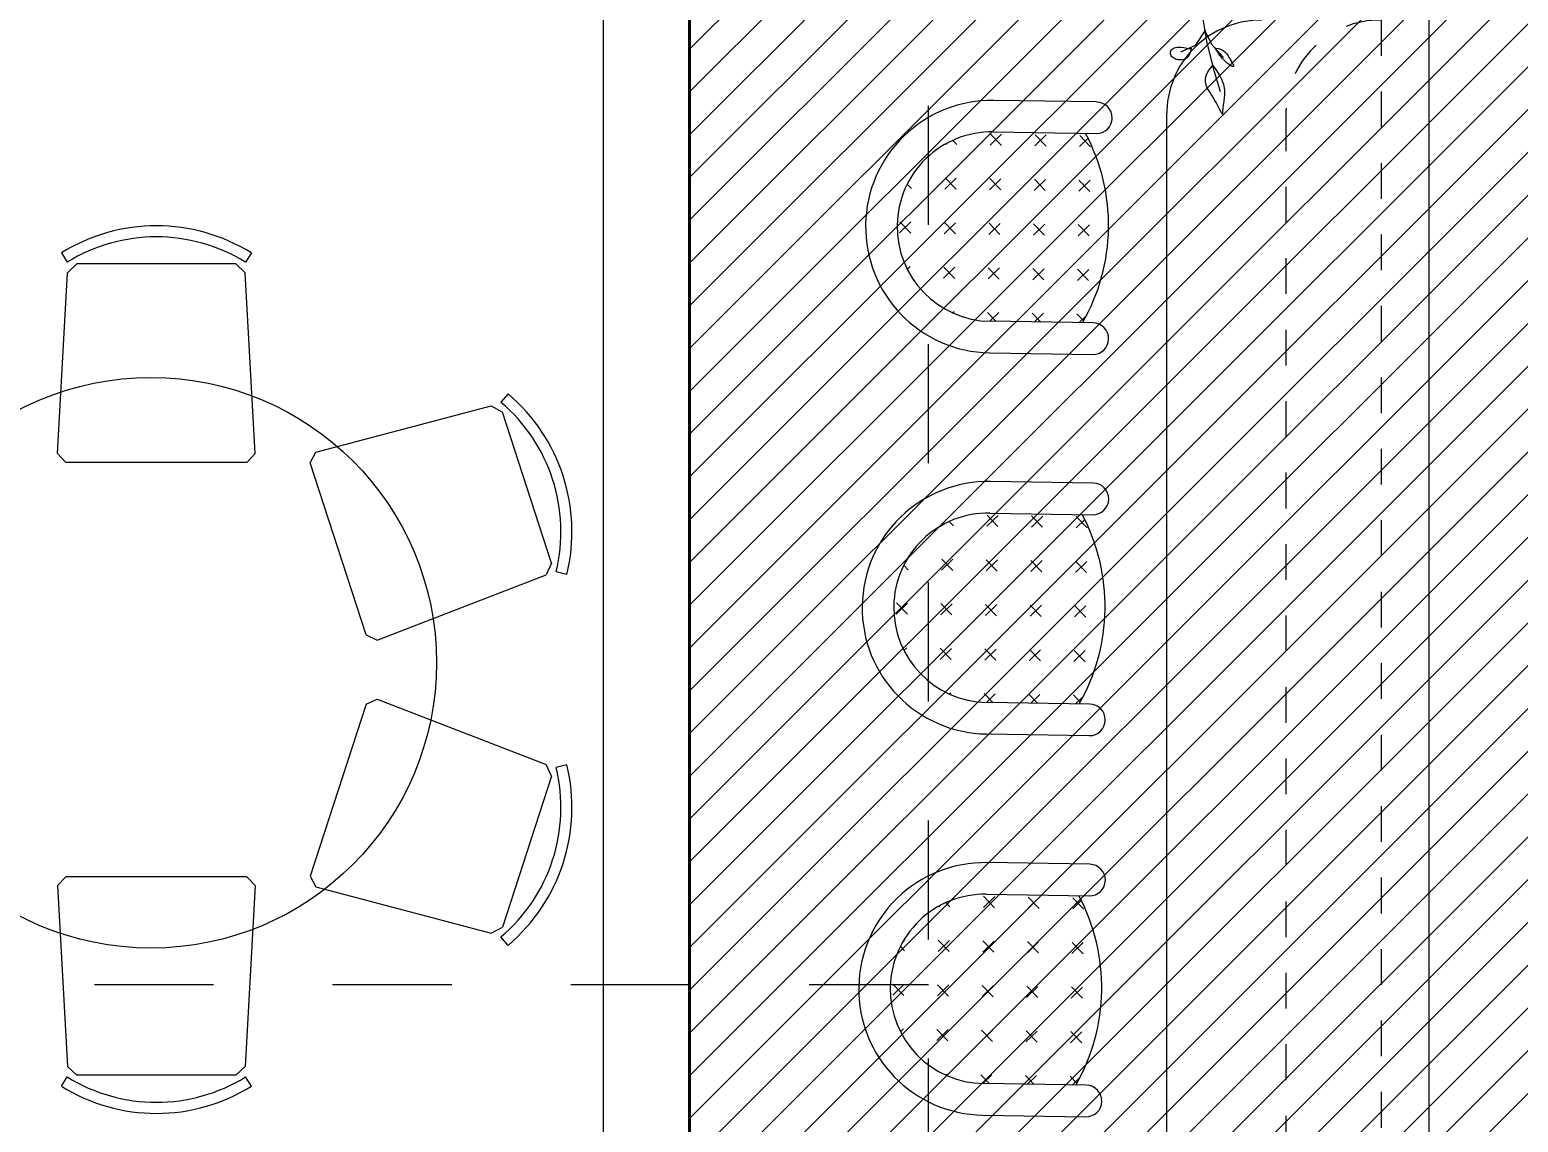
# Model space of a CAD drawing. Header units: centimetres. Extents: x -26724 to 60145, y -23645 to 6771.
# Drawn here: x -15157.2 to -14844.8, y 1412.5 to 1641.9 of the extents above; entities that cross this region are included whole.
import ezdxf

# ---------------------------------------------------------------- set-up
doc = ezdxf.new("R2010")
doc.units = ezdxf.units.CM
for name, pattern in [('AUSGEZOGEN', [0]), ('DALEKOVOD_VN', [5, 2.5, -2.5]), ('PUNKT2_S9', [0.35, 0.15, -0.1, 0, -0.1])]:
    doc.linetypes.add(name, pattern=pattern)
doc.layers.add('3.IZGLED 2', color=7, linetype='Continuous', lineweight=9, true_color=0x4a4a4a)
for name, color, linetype, lineweight in [('4.KOTE', 88, 'Continuous', 15), ('Moebel', 252, 'PUNKT2_S9', 13), ('zid', 7, 'Continuous', 40)]:
    doc.layers.add(name, color=color, linetype=linetype, lineweight=lineweight)
doc.styles.get("Standard").update_dxf_attribs({"font": 'calibri.ttf'})
doc.dimstyles.new('ja 1 50', dxfattribs={"dimtxt": 10, "dimasz": 5, "dimexe": 5, "dimexo": 5, "dimgap": 1, "dimtad": 1, "dimdec": 0, "dimtxsty": 'Standard', "dimblk": 'ARCHTICK', "dimcen": 2.5, "dimclrd": 256, "dimclrt": 7, "dimadec": 0, "dimazin": 0, "dimtfac": 1, "dimtdec": 0, "dimtix": 1, "dimtmove": 1, "dimatfit": 3, "dimldrblk": 'ARCHTICK', "dimfxl": 10, "dimfxlon": 1, "dimlwd": 0, "dimlwe": 9, "dimarcsym": 0})

# ---------------------------------------------------------------- blocks, each defined once
blk = doc.blocks.new('ggggt')
at = {"layer": 'Moebel', "color": 91, "linetype": 'AUSGEZOGEN', "lineweight": 18, "transparency": 33554687}
for p, q in [((1563.06, 1952.83, 13.5), (1564.12, 1946.54, 13.5)), ((1563.87, 1948.92, 13.5), (1561.74, 1945.67, 13.5)), ((1563.72, 1948.78, 13.5), (1565.14, 1945.95, 13.5)), ((1564.12, 1946.54, 13.5), (1565.46, 1940.91, 13.5)), ((1565.14, 1945.95, 13.5), (1567.68, 1943.13, 13.5)), ((1556.52, 1944.08, 13.5), (1556.55, 1944.3, 13.5)), ((1556.53, 1943.86, 13.5), (1556.52, 1944.08, 13.5)), ((1556.59, 1943.65, 13.5), (1556.53, 1943.86, 13.5)), ((1556.55, 1944.3, 13.5), (1556.62, 1944.51, 13.5)), ((1556.69, 1943.45, 13.5), (1556.59, 1943.65, 13.5)), ((1556.62, 1944.51, 13.5), (1556.73, 1944.7, 13.5)), ((1556.84, 1943.26, 13.5), (1556.69, 1943.45, 13.5)), ((1556.73, 1944.7, 13.5), (1556.88, 1944.88, 13.5)), ((1557.02, 1943.1, 13.5), (1556.84, 1943.26, 13.5)), ((1556.88, 1944.88, 13.5), (1557.07, 1945.03, 13.5)), ((1557.24, 1942.95, 13.5), (1557.02, 1943.1, 13.5)), ((1557.07, 1945.03, 13.5), (1557.31, 1945.14, 13.5)), ((1557.49, 1942.83, 13.5), (1557.24, 1942.95, 13.5)), ((1557.31, 1945.14, 13.5), (1557.59, 1945.23, 13.5)), ((1557.76, 1942.73, 13.5), (1557.49, 1942.83, 13.5)), ((1557.59, 1945.23, 13.5), (1557.92, 1945.27, 13.5)), ((1558.06, 1942.66, 13.5), (1557.76, 1942.73, 13.5)), ((1557.92, 1945.27, 13.5), (1558.33, 1945.28, 13.5)), ((1558.37, 1942.62, 13.5), (1558.06, 1942.66, 13.5)), ((1558.33, 1945.28, 13.5), (1558.8, 1945.26, 13.5)), ((1561.74, 1945.67, 13.5), (1558.63, 1944.25, 13.5)), ((1558.8, 1945.26, 13.5), (1559.36, 1945.2, 13.5)), ((1559.33, 1942.71, 13.5), (1559.01, 1942.64, 13.5)), ((1559.65, 1942.85, 13.5), (1559.33, 1942.71, 13.5)), ((1559.36, 1945.2, 13.5), (1560.01, 1945.1, 13.5)), ((1559.95, 1943.07, 13.5), (1559.65, 1942.85, 13.5)), ((1560.23, 1943.38, 13.5), (1559.95, 1943.07, 13.5)), ((1560.01, 1945.1, 13.5), (1560.75, 1944.96, 13.5)), ((1560.49, 1943.82, 13.5), (1560.23, 1943.38, 13.5)), ((1560.71, 1944.39, 13.5), (1560.49, 1943.82, 13.5)), ((1560.89, 1945.1, 13.5), (1560.71, 1944.39, 13.5)), ((1566.38, 1944.35, 13.5), (1565.84, 1945.25, 13.5)), ((1565.98, 1945.11, 13.5), (1566.62, 1945, 13.5)), ((1566.92, 1943.58, 13.5), (1566.38, 1944.35, 13.5)), ((1566.62, 1945, 13.5), (1567.17, 1944.81, 13.5)), ((1567.46, 1942.93, 13.5), (1566.92, 1943.58, 13.5)), ((1567.17, 1944.81, 13.5), (1567.63, 1944.54, 13.5)), ((1567.97, 1942.39, 13.5), (1567.46, 1942.93, 13.5)), ((1567.63, 1944.54, 13.5), (1568.02, 1944.22, 13.5)), ((1568.02, 1944.22, 13.5), (1568.35, 1943.86, 13.5)), ((1568.35, 1943.86, 13.5), (1568.63, 1943.48, 13.5)), ((1568.63, 1943.48, 13.5), (1568.87, 1943.08, 13.5)), ((1568.87, 1943.08, 13.5), (1569.1, 1942.7, 13.5)), ((1569.1, 1942.7, 13.5), (1569.3, 1942.35, 13.5)), ((1558.68, 1942.61, 13.5), (1558.37, 1942.62, 13.5)), ((1559.01, 1942.64, 13.5), (1558.68, 1942.61, 13.5)), ((1563.86, 1938.75, 13.5), (1564.09, 1939.57, 13.5)), ((1564.09, 1939.57, 13.5), (1564.59, 1940.46, 13.5)), ((1564.59, 1940.46, 13.5), (1565.42, 1941.43, 13.5)), ((1565.42, 1941.43, 13.5), (1566.04, 1940.58, 13.5)), ((1565.42, 1941.43, 13.5), (1565.42, 1941.43, 13.5)), ((1565.46, 1940.91, 13.5), (1566.95, 1936, 13.5)), ((1566.04, 1940.58, 13.5), (1566.55, 1939.82, 13.5)), ((1566.55, 1939.82, 13.5), (1566.95, 1939.15, 13.5)), ((1568.44, 1941.95, 13.5), (1567.97, 1942.39, 13.5)), ((1568.86, 1941.62, 13.5), (1568.44, 1941.95, 13.5)), ((1569.21, 1941.39, 13.5), (1568.86, 1941.62, 13.5)), ((1569.48, 1941.25, 13.5), (1569.21, 1941.39, 13.5)), ((1569.3, 1942.35, 13.5), (1569.48, 1942.02, 13.5)), ((1569.48, 1942.02, 13.5), (1569.62, 1941.74, 13.5)), ((1569.66, 1941.2, 13.5), (1569.48, 1941.25, 13.5)), ((1569.62, 1941.74, 13.5), (1569.73, 1941.51, 13.5)), ((1569.76, 1941.24, 13.5), (1569.66, 1941.2, 13.5)), ((1569.73, 1941.51, 13.5), (1569.77, 1941.34, 13.5)), ((1569.77, 1941.34, 13.5), (1569.76, 1941.24, 13.5)), ((1563.86, 1937.99, 13.5), (1563.86, 1938.75, 13.5)), ((1564.04, 1937.28, 13.5), (1563.86, 1937.99, 13.5)), ((1564.33, 1936.61, 13.5), (1564.04, 1937.28, 13.5)), ((1564.7, 1935.97, 13.5), (1564.33, 1936.61, 13.5)), ((1566.95, 1939.15, 13.5), (1567.25, 1938.55, 13.5)), ((1567.25, 1938.55, 13.5), (1567.48, 1938.01, 13.5)), ((1567.48, 1938.01, 13.5), (1567.64, 1937.53, 13.5)), ((1567.64, 1937.53, 13.5), (1567.75, 1937.08, 13.5)), ((1567.75, 1937.08, 13.5), (1567.82, 1936.67, 13.5)), ((1567.82, 1936.67, 13.5), (1567.86, 1936.27, 13.5)), ((1565.09, 1935.35, 13.5), (1564.7, 1935.97, 13.5)), ((1565.46, 1934.76, 13.5), (1565.09, 1935.35, 13.5)), ((1565.8, 1934.18, 13.5), (1565.46, 1934.76, 13.5)), ((1566.11, 1933.64, 13.5), (1565.8, 1934.18, 13.5)), ((1566.38, 1933.13, 13.5), (1566.11, 1933.64, 13.5)), ((1567.65, 1933.55, 13.5), (1567.61, 1933.26, 13.5)), ((1567.7, 1933.86, 13.5), (1567.65, 1933.55, 13.5)), ((1567.74, 1934.17, 13.5), (1567.7, 1933.86, 13.5)), ((1567.78, 1934.49, 13.5), (1567.74, 1934.17, 13.5)), ((1567.82, 1934.82, 13.5), (1567.78, 1934.49, 13.5)), ((1567.85, 1935.17, 13.5), (1567.82, 1934.82, 13.5)), ((1567.87, 1935.52, 13.5), (1567.85, 1935.17, 13.5)), ((1567.86, 1936.27, 13.5), (1567.87, 1935.89, 13.5)), ((1567.87, 1935.89, 13.5), (1567.87, 1935.52, 13.5)), ((1566.63, 1932.68, 13.5), (1566.38, 1933.13, 13.5)), ((1566.84, 1932.27, 13.5), (1566.63, 1932.68, 13.5)), ((1567.01, 1931.93, 13.5), (1566.84, 1932.27, 13.5)), ((1567.15, 1931.67, 13.5), (1567.01, 1931.93, 13.5)), ((1567.26, 1931.48, 13.5), (1567.15, 1931.67, 13.5)), ((1567.34, 1931.36, 13.5), (1567.26, 1931.48, 13.5)), ((1567.39, 1931.3, 13.5), (1567.34, 1931.36, 13.5)), ((1567.42, 1931.31, 13.5), (1567.39, 1931.3, 13.5)), ((1567.44, 1931.37, 13.5), (1567.42, 1931.31, 13.5)), ((1567.45, 1931.47, 13.5), (1567.44, 1931.37, 13.5)), ((1567.46, 1931.78, 13.5), (1567.45, 1931.61, 13.5)), ((1567.45, 1931.61, 13.5), (1567.45, 1931.47, 13.5)), ((1567.47, 1931.98, 13.5), (1567.46, 1931.78, 13.5)), ((1567.49, 1932.2, 13.5), (1567.47, 1931.98, 13.5)), ((1567.51, 1932.44, 13.5), (1567.49, 1932.2, 13.5)), ((1567.54, 1932.7, 13.5), (1567.51, 1932.44, 13.5)), ((1567.58, 1932.97, 13.5), (1567.54, 1932.7, 13.5)), ((1567.61, 1933.26, 13.5), (1567.58, 1932.97, 13.5))]:
    blk.add_line(p, q, dxfattribs=at)
blk = doc.blocks.new('_ArchTick')
at = {"color": 0, "linetype": 'ByBlock', "const_width": 0.15}
blk.add_lwpolyline([(-0.5, -0.5), (0.5, 0.5)], dxfattribs=at)
blk = doc.blocks.new('*D1817')
at = {"layer": '4.KOTE', "color": 0, "lineweight": 9, "transparency": 16777216}
for p, q in [((-15028.87, 1818.89), (-15041.82, 1818.89)), ((-15028.87, 606.48), (-15041.82, 606.48))]:
    blk.add_line(p, q, dxfattribs=at)
at = {"layer": '4.KOTE', "lineweight": 0, "transparency": 16777216}
blk.add_line((-15036.82, 1818.89), (-15036.82, 606.48), dxfattribs=at)
at = {"layer": 'Defpoints', "color": 0, "transparency": 16777216}
for p in [(-15018.7, 1818.89, 13.5), (-15036.82, 606.48), (-15018.7, 606.48, 13.5)]:
    blk.add_point(p, dxfattribs=at)
at = {"layer": '4.KOTE', "lineweight": 0, "transparency": 16777216, "xscale": 5, "yscale": 5, "zscale": 5}
for p, rotation in [((-15036.82, 1818.89), 90), ((-15036.82, 606.48), 270)]:
    blk.add_blockref('_ArchTick', p, dxfattribs=dict(at, rotation=rotation))
at = {"layer": '4.KOTE', "color": 7, "transparency": 16777216, "insert": (-15042.87, 1212.68), "char_height": 10, "attachment_point": 5, "rotation": 90}
blk.add_mtext('1212', dxfattribs=at)

msp = doc.modelspace()

# ---------------------------------------------------------------- hatches: boundary and pattern name
at = {"layer": '4.KOTE'}
h = msp.add_hatch(dxfattribs=at)
h.set_pattern_fill('ANSI31', color=38, scale=2)
h.set_pattern_definition([(45, (-510, 0), (-4.490128, 4.490128), [])])
h.paths.add_polyline_path([(-14468.7, 858.89), (-14613.7, 858.89), (-14613.7, 713.89), (-14693.7, 713.89), (-14693.7, 573.89), (-14878.7, 573.89), (-14878.7, 713.89), (-14893.7, 713.89), (-14893.7, 606.49), (-15018.7, 606.48), (-15018.7, 1818.89), (-14468.7, 1818.89)])
h.paths.add_polyline_path([(-15338.58, 1893.89), (-15648.6, 1893.89), (-15648.6, 2263.89), (-15338.58, 2263.89)])

# ---------------------------------------------------------------- linework, layer by layer
at = {"layer": '3.IZGLED 2', "linetype": 'DALEKOVOD_VN', "ltscale": 10}
for p, q in [((-14968.6, 1000.89, 13.5), (-14968.6, 2213.89, 13.5)), ((-14968.6, 1441.39, 13.5), (-15648.55, 1441.39, 13.5))]:
    msp.add_line(p, q, dxfattribs=at)
at = {"layer": '3.IZGLED 2', "linetype": 'DALEKOVOD_VN', "lineweight": 18, "ltscale": 3, "transparency": 33554687}
msp.add_line((-14873.6, 1643.89, 13.5), (-14873.6, 940.89, 13.5), dxfattribs=at)
at = {"layer": '3.IZGLED 2'}
for p, q in [((-14863.6, 1643.9, 13.5), (-14863.6, 1080.89, 13.5)), ((-14918.6, 1623.89, 13.5), (-14918.6, 1100.89, 13.5))]:
    msp.add_line(p, q, dxfattribs=at)
at = {"layer": '3.IZGLED 2', "transparency": 33554687}
for p, q in [((-14933.29, 1626.7, 13.5), (-14954.87, 1627.04, 13.5)), ((-14964.69, 1618.06, 13.5), (-14964.97, 1617.79, 13.5)), ((-14962.63, 1617.75, 13.5), (-14963.5, 1618.65, 13.5)), ((-14953.24, 1619.94, 13.5), (-14955.61, 1617.64, 13.5)), ((-14953.27, 1617.6, 13.5), (-14955.58, 1619.98, 13.5)), ((-14954.98, 1620.42, 13.5), (-14933.39, 1620.08, 13.5)), ((-14943.87, 1619.79, 13.5), (-14946.25, 1617.49, 13.5)), ((-14943.91, 1617.45, 13.5), (-14946.21, 1619.83, 13.5)), ((-14935.08, 1619.09, 13.5), (-14936.89, 1617.34, 13.5)), ((-14934.55, 1617.3, 13.5), (-14936.85, 1619.68, 13.5)), ((-14972.14, 1608.54, 13.5), (-14973.05, 1609.47, 13.5)), ((-14972.11, 1610.88, 13.5), (-14972.48, 1610.51, 13.5)), ((-14962.75, 1610.73, 13.5), (-14965.12, 1608.42, 13.5)), ((-14962.78, 1608.39, 13.5), (-14965.09, 1610.76, 13.5)), ((-14953.38, 1610.58, 13.5), (-14955.76, 1608.27, 13.5)), ((-14953.42, 1608.24, 13.5), (-14955.72, 1610.62, 13.5)), ((-14944.02, 1610.43, 13.5), (-14946.4, 1608.13, 13.5)), ((-14944.06, 1608.09, 13.5), (-14946.36, 1610.47, 13.5)), ((-14934.66, 1610.28, 13.5), (-14937.04, 1607.98, 13.5)), ((-14934.7, 1607.94, 13.5), (-14937, 1610.32, 13.5)), ((-14981.77, 1600.98, 13.5), (-14981.77, 1600.95, 13.5)), ((-14975.15, 1600.84, 13.5), (-14975.15, 1600.88, 13.5)), ((-14972.26, 1601.52, 13.5), (-14974.63, 1599.21, 13.5)), ((-14972.29, 1599.18, 13.5), (-14974.6, 1601.55, 13.5)), ((-14962.9, 1601.37, 13.5), (-14965.27, 1599.06, 13.5)), ((-14962.93, 1599.03, 13.5), (-14965.24, 1601.4, 13.5)), ((-14953.53, 1601.22, 13.5), (-14955.91, 1598.91, 13.5)), ((-14953.57, 1598.88, 13.5), (-14955.87, 1601.25, 13.5)), ((-14944.17, 1601.07, 13.5), (-14946.55, 1598.76, 13.5)), ((-14944.21, 1598.73, 13.5), (-14946.51, 1601.1, 13.5)), ((-14934.81, 1600.92, 13.5), (-14937.19, 1598.62, 13.5)), ((-14934.85, 1598.58, 13.5), (-14937.15, 1600.96, 13.5)), ((-14972.41, 1592.15, 13.5), (-14973.02, 1591.56, 13.5)), ((-14963.04, 1592, 13.5), (-14965.42, 1589.7, 13.5)), ((-14963.08, 1589.66, 13.5), (-14965.38, 1592.04, 13.5)), ((-14953.68, 1591.86, 13.5), (-14956.06, 1589.55, 13.5)), ((-14953.72, 1589.52, 13.5), (-14956.02, 1591.89, 13.5)), ((-14944.32, 1591.71, 13.5), (-14946.7, 1589.4, 13.5)), ((-14944.36, 1589.37, 13.5), (-14946.66, 1591.74, 13.5)), ((-14934.96, 1591.56, 13.5), (-14937.34, 1589.25, 13.5)), ((-14935, 1589.22, 13.5), (-14937.3, 1591.59, 13.5)), ((-14963.19, 1582.64, 13.5), (-14963.44, 1582.41, 13.5)), ((-14954.35, 1580.65, 13.5), (-14956.17, 1582.53, 13.5)), ((-14953.83, 1582.49, 13.5), (-14955.72, 1580.67, 13.5)), ((-14934.03, 1580.32, 13.5), (-14955.61, 1580.67, 13.5)), ((-14944.98, 1580.5, 13.5), (-14946.81, 1582.38, 13.5)), ((-14944.47, 1582.35, 13.5), (-14946.36, 1580.52, 13.5)), ((-14936.01, 1580.75, 13.5), (-14937.45, 1582.23, 13.5)), ((-14935.37, 1581.94, 13.5), (-14937, 1580.37, 13.5)), ((-14955.72, 1574.05, 13.5), (-14934.13, 1573.7, 13.5)), ((-14934, 1546.69, 13.5), (-14955.59, 1547.03, 13.5)), ((-14953.95, 1539.93, 13.5), (-14956.33, 1537.63, 13.5)), ((-14953.99, 1537.59, 13.5), (-14956.29, 1539.97, 13.5)), ((-14955.69, 1540.41, 13.5), (-14934.11, 1540.07, 13.5)), ((-14944.59, 1539.78, 13.5), (-14946.97, 1537.48, 13.5)), ((-14944.63, 1537.44, 13.5), (-14946.93, 1539.82, 13.5)), ((-14965.41, 1538.05, 13.5), (-14965.69, 1537.78, 13.5)), ((-14963.35, 1537.74, 13.5), (-14964.22, 1538.64, 13.5)), ((-14935.79, 1539.09, 13.5), (-14937.61, 1537.33, 13.5)), ((-14935.27, 1537.29, 13.5), (-14937.57, 1539.67, 13.5)), ((-14972.82, 1530.87, 13.5), (-14973.2, 1530.51, 13.5)), ((-14963.46, 1530.72, 13.5), (-14965.84, 1528.42, 13.5)), ((-14963.5, 1528.38, 13.5), (-14965.8, 1530.76, 13.5)), ((-14954.1, 1530.57, 13.5), (-14956.48, 1528.27, 13.5)), ((-14954.14, 1528.23, 13.5), (-14956.44, 1530.61, 13.5)), ((-14944.74, 1530.42, 13.5), (-14947.12, 1528.12, 13.5)), ((-14944.78, 1528.08, 13.5), (-14947.08, 1530.46, 13.5)), ((-14972.86, 1528.53, 13.5), (-14973.76, 1529.46, 13.5)), ((-14935.38, 1530.27, 13.5), (-14937.76, 1527.97, 13.5)), ((-14935.42, 1527.93, 13.5), (-14937.72, 1530.31, 13.5)), ((-14972.97, 1521.51, 13.5), (-14975.35, 1519.21, 13.5)), ((-14973.01, 1519.17, 13.5), (-14975.31, 1521.55, 13.5)), ((-14963.61, 1521.36, 13.5), (-14965.99, 1519.06, 13.5)), ((-14963.65, 1519.02, 13.5), (-14965.95, 1521.4, 13.5)), ((-14954.25, 1521.21, 13.5), (-14956.63, 1518.91, 13.5)), ((-14954.29, 1518.87, 13.5), (-14956.59, 1521.25, 13.5)), ((-14944.89, 1521.06, 13.5), (-14947.27, 1518.76, 13.5)), ((-14944.93, 1518.72, 13.5), (-14947.23, 1521.1, 13.5)), ((-14982.49, 1520.98, 13.5), (-14982.49, 1520.94, 13.5)), ((-14975.87, 1520.83, 13.5), (-14975.87, 1520.87, 13.5)), ((-14935.53, 1520.91, 13.5), (-14937.91, 1518.61, 13.5)), ((-14935.57, 1518.57, 13.5), (-14937.87, 1520.95, 13.5)), ((-14973.12, 1512.15, 13.5), (-14973.73, 1511.55, 13.5)), ((-14963.76, 1512, 13.5), (-14966.14, 1509.69, 13.5)), ((-14963.8, 1509.66, 13.5), (-14966.1, 1512.04, 13.5)), ((-14954.4, 1511.85, 13.5), (-14956.78, 1509.55, 13.5)), ((-14954.44, 1509.51, 13.5), (-14956.74, 1511.89, 13.5)), ((-14945.04, 1511.7, 13.5), (-14947.42, 1509.4, 13.5)), ((-14945.08, 1509.36, 13.5), (-14947.38, 1511.74, 13.5)), ((-14935.68, 1511.55, 13.5), (-14938.05, 1509.25, 13.5)), ((-14935.71, 1509.21, 13.5), (-14938.02, 1511.59, 13.5)), ((-14963.91, 1502.64, 13.5), (-14964.15, 1502.4, 13.5)), ((-14955.06, 1500.64, 13.5), (-14956.89, 1502.52, 13.5)), ((-14954.55, 1502.49, 13.5), (-14956.43, 1500.66, 13.5)), ((-14945.7, 1500.49, 13.5), (-14947.53, 1502.38, 13.5)), ((-14945.19, 1502.34, 13.5), (-14947.07, 1500.51, 13.5)), ((-14934.74, 1500.31, 13.5), (-14956.33, 1500.66, 13.5)), ((-14936.73, 1500.74, 13.5), (-14938.17, 1502.23, 13.5)), ((-14936.09, 1501.94, 13.5), (-14937.71, 1500.36, 13.5)), ((-14956.43, 1494.04, 13.5), (-14934.85, 1493.7, 13.5)), ((-14934.72, 1466.68, 13.5), (-14956.3, 1467.03, 13.5)), ((-14964.07, 1457.73, 13.5), (-14964.94, 1458.63, 13.5)), ((-14954.67, 1459.92, 13.5), (-14957.05, 1457.62, 13.5)), ((-14954.71, 1457.58, 13.5), (-14957.01, 1459.96, 13.5)), ((-14956.41, 1460.41, 13.5), (-14934.83, 1460.06, 13.5)), ((-14945.31, 1459.78, 13.5), (-14947.68, 1457.47, 13.5)), ((-14945.34, 1457.44, 13.5), (-14947.65, 1459.81, 13.5)), ((-14936.51, 1459.08, 13.5), (-14938.32, 1457.32, 13.5)), ((-14935.98, 1457.29, 13.5), (-14938.29, 1459.66, 13.5)), ((-14966.12, 1458.04, 13.5), (-14966.41, 1457.77, 13.5)), ((-14973.58, 1448.52, 13.5), (-14974.48, 1449.45, 13.5)), ((-14973.54, 1450.86, 13.5), (-14973.91, 1450.5, 13.5)), ((-14964.18, 1450.71, 13.5), (-14966.56, 1448.41, 13.5)), ((-14964.22, 1448.37, 13.5), (-14966.52, 1450.75, 13.5)), ((-14954.82, 1450.56, 13.5), (-14957.2, 1448.26, 13.5)), ((-14954.85, 1448.22, 13.5), (-14957.16, 1450.6, 13.5)), ((-14945.46, 1450.41, 13.5), (-14947.83, 1448.11, 13.5)), ((-14945.49, 1448.07, 13.5), (-14947.8, 1450.45, 13.5)), ((-14936.1, 1450.27, 13.5), (-14938.47, 1447.96, 13.5)), ((-14936.13, 1447.92, 13.5), (-14938.44, 1450.3, 13.5)), ((-14983.2, 1440.97, 13.5), (-14983.2, 1440.93, 13.5)), ((-14976.59, 1440.83, 13.5), (-14976.58, 1440.86, 13.5)), ((-14973.69, 1441.5, 13.5), (-14976.07, 1439.2, 13.5)), ((-14973.73, 1439.16, 13.5), (-14976.03, 1441.54, 13.5)), ((-14964.33, 1441.35, 13.5), (-14966.71, 1439.05, 13.5)), ((-14964.37, 1439.01, 13.5), (-14966.67, 1441.39, 13.5)), ((-14954.97, 1441.2, 13.5), (-14957.34, 1438.9, 13.5)), ((-14955, 1438.86, 13.5), (-14957.31, 1441.24, 13.5)), ((-14945.61, 1441.05, 13.5), (-14947.98, 1438.75, 13.5)), ((-14945.64, 1438.71, 13.5), (-14947.95, 1441.09, 13.5)), ((-14936.24, 1440.9, 13.5), (-14938.62, 1438.6, 13.5)), ((-14936.28, 1438.56, 13.5), (-14938.58, 1440.94, 13.5)), ((-14973.84, 1432.14, 13.5), (-14974.45, 1431.55, 13.5)), ((-14964.48, 1431.99, 13.5), (-14966.85, 1429.69, 13.5)), ((-14964.51, 1429.65, 13.5), (-14966.82, 1432.03, 13.5)), ((-14955.12, 1431.84, 13.5), (-14957.49, 1429.54, 13.5)), ((-14955.15, 1429.5, 13.5), (-14957.46, 1431.88, 13.5)), ((-14945.75, 1431.69, 13.5), (-14948.13, 1429.39, 13.5)), ((-14945.79, 1429.35, 13.5), (-14948.1, 1431.73, 13.5)), ((-14936.39, 1431.54, 13.5), (-14938.77, 1429.24, 13.5)), ((-14936.43, 1429.2, 13.5), (-14938.73, 1431.58, 13.5)), ((-14964.63, 1422.63, 13.5), (-14964.87, 1422.39, 13.5)), ((-14955.78, 1420.63, 13.5), (-14957.61, 1422.52, 13.5)), ((-14955.27, 1422.48, 13.5), (-14957.15, 1420.65, 13.5)), ((-14946.42, 1420.48, 13.5), (-14948.24, 1422.37, 13.5)), ((-14945.9, 1422.33, 13.5), (-14947.79, 1420.5, 13.5)), ((-14937.45, 1420.73, 13.5), (-14938.88, 1422.22, 13.5)), ((-14936.8, 1421.93, 13.5), (-14938.43, 1420.35, 13.5)), ((-14935.46, 1420.31, 13.5), (-14957.04, 1420.65, 13.5)), ((-14957.15, 1414.03, 13.5), (-14935.57, 1413.69, 13.5))]:
    msp.add_line(p, q, dxfattribs=at)
at = {"layer": '3.IZGLED 2', "linetype": 'AUSGEZOGEN', "transparency": 33554687}
for p, q in [((-15150.52, 1595.02, 13.5), (-15149.3, 1593.06, 13.5)), ((-15110.66, 1595.02, 13.5), (-15111.88, 1593.06, 13.5)), ((-15151.33, 1552.9, 13.5), (-15149.22, 1590.87, 13.5)), ((-15149.22, 1590.87, 13.5), (-15147.26, 1592.71, 13.5)), ((-15113.93, 1592.71, 13.5), (-15147.26, 1592.71, 13.5)), ((-15113.93, 1592.71, 13.5), (-15111.98, 1590.87, 13.5)), ((-15109.87, 1552.9, 13.5), (-15111.98, 1590.87, 13.5)), ((-15056.79, 1565.43, 13.5), (-15058.28, 1563.66, 13.5)), ((-15097.1, 1553.18, 13.5), (-15060.34, 1562.9, 13.5)), ((-15060.34, 1562.9, 13.5), (-15057.98, 1561.61, 13.5)), ((-15047.68, 1529.91, 13.5), (-15057.98, 1561.61, 13.5)), ((-15149.58, 1551.05, 13.5), (-15151.33, 1552.9, 13.5)), ((-15111.62, 1551.05, 13.5), (-15109.87, 1552.9, 13.5)), ((-15098.32, 1550.94, 13.5), (-15097.1, 1553.18, 13.5)), ((-15111.62, 1551.05, 13.5), (-15149.58, 1551.05, 13.5)), ((-15086.59, 1514.84, 13.5), (-15098.32, 1550.94, 13.5)), ((-15084.29, 1513.74, 13.5), (-15048.83, 1527.48, 13.5)), ((-15047.68, 1529.91, 13.5), (-15048.83, 1527.48, 13.5)), ((-15044.47, 1527.52, 13.5), (-15046.72, 1528.07, 13.5)), ((-15086.59, 1514.84, 13.5), (-15084.29, 1513.74, 13.5)), ((-15086.59, 1500.27, 13.5), (-15098.32, 1464.16, 13.5)), ((-15086.59, 1500.27, 13.5), (-15084.29, 1501.36, 13.5)), ((-15084.29, 1501.36, 13.5), (-15048.83, 1487.62, 13.5)), ((-15047.68, 1485.19, 13.5), (-15048.83, 1487.62, 13.5)), ((-15044.47, 1487.58, 13.5), (-15046.72, 1487.03, 13.5)), ((-15047.68, 1485.19, 13.5), (-15057.98, 1453.49, 13.5)), ((-15149.58, 1464.05, 13.5), (-15151.33, 1462.2, 13.5)), ((-15151.33, 1462.2, 13.5), (-15149.22, 1424.24, 13.5)), ((-15111.62, 1464.05, 13.5), (-15149.58, 1464.05, 13.5)), ((-15109.87, 1462.2, 13.5), (-15111.98, 1424.24, 13.5)), ((-15111.62, 1464.05, 13.5), (-15109.87, 1462.2, 13.5)), ((-15098.32, 1464.16, 13.5), (-15097.1, 1461.93, 13.5)), ((-15097.1, 1461.93, 13.5), (-15060.34, 1452.2, 13.5)), ((-15060.34, 1452.2, 13.5), (-15057.98, 1453.49, 13.5)), ((-15056.79, 1449.67, 13.5), (-15058.28, 1451.44, 13.5)), ((-15149.22, 1424.24, 13.5), (-15147.26, 1422.39, 13.5)), ((-15113.93, 1422.39, 13.5), (-15111.98, 1424.24, 13.5)), ((-15150.52, 1420.08, 13.5), (-15149.3, 1422.04, 13.5)), ((-15113.93, 1422.39, 13.5), (-15147.26, 1422.39, 13.5)), ((-15110.66, 1420.08, 13.5), (-15111.88, 1422.04, 13.5))]:
    msp.add_line(p, q, dxfattribs=at)
at = {"layer": '3.IZGLED 2', "linetype": 'DALEKOVOD_VN', "ltscale": 3, "elevation": 13.5}
msp.add_lwpolyline([(-14873.6, 1643.9, 0.419151), (-14893.6, 1623.9), (-14893.6, 1100.66)], format="xyb", dxfattribs=at)
at = {"layer": '3.IZGLED 2', "linetype": 'AUSGEZOGEN', "transparency": 33554687}
msp.add_circle((-15131.71, 1508.99, 13.5), 59.9, dxfattribs=at)
at = {"layer": '3.IZGLED 2'}
msp.add_arc((-14898.77, 1624.06, 13.5), 19.83, 89.5179, 180.4821, dxfattribs=at)
at = {"layer": '3.IZGLED 2', "transparency": 33554687}
for centre, radius, start, end in [((-14955.29, 1600.56, 13.5), 26.48, 89.0863, 179.0863), ((-14933.34, 1623.39, 13.5), 3.31, 269.0863, 89.0863), ((-14955.29, 1600.56, 13.5), 19.86, 89.0863, 179.0863), ((-14971.93, 1600.81, 13.5), 41.14, 330.1898, 27.9829), ((-14955.29, 1600.52, 13.5), 26.48, 179.0863, 269.0863), ((-14955.29, 1600.52, 13.5), 19.86, 179.0863, 269.0863), ((-14934.08, 1577.01, 13.5), 3.31, 269.0863, 89.0863), ((-14956.01, 1520.56, 13.5), 26.48, 89.0863, 179.0863), ((-14934.06, 1543.38, 13.5), 3.31, 269.0863, 89.0863), ((-14956.01, 1520.56, 13.5), 19.86, 89.0863, 179.0863), ((-14972.65, 1520.8, 13.5), 41.14, 330.1898, 27.9829), ((-14956.01, 1520.52, 13.5), 26.48, 179.0863, 269.0863), ((-14956.01, 1520.52, 13.5), 19.86, 179.0863, 269.0863), ((-14934.8, 1497, 13.5), 3.31, 269.0863, 89.0863), ((-14956.73, 1440.55, 13.5), 26.48, 89.0863, 179.0863), ((-14934.77, 1463.37, 13.5), 3.31, 269.0863, 89.0863), ((-14956.73, 1440.55, 13.5), 19.86, 89.0863, 179.0863), ((-14973.36, 1440.79, 13.5), 41.14, 330.1898, 27.9829), ((-14956.73, 1440.51, 13.5), 26.48, 179.0863, 269.0863), ((-14956.73, 1440.51, 13.5), 19.86, 179.0863, 269.0863), ((-14935.51, 1417, 13.5), 3.31, 269.0863, 89.0863)]:
    msp.add_arc(centre, radius, start, end, dxfattribs=at)
at = {"layer": '3.IZGLED 2', "linetype": 'AUSGEZOGEN', "transparency": 33554687}
for centre, radius, start, end in [((-15130.59, 1562.89, 13.5), 37.82, 58.1974, 121.8026), ((-15130.59, 1562.89, 13.5), 35.5, 58.1974, 121.8026), ((-15081.2, 1536.54, 13.5), 37.82, 346.1974, 49.8026), ((-15081.2, 1536.54, 13.5), 35.5, 346.1974, 49.8026), ((-15081.2, 1478.56, 13.5), 35.5, 310.1974, 13.8026), ((-15081.2, 1478.56, 13.5), 37.82, 310.1974, 13.8026), ((-15130.59, 1452.22, 13.5), 35.5, 238.1974, 301.8026), ((-15130.59, 1452.22, 13.5), 37.82, 238.1974, 301.8026)]:
    msp.add_arc(centre, radius, start, end, dxfattribs=at)
at = {"layer": 'zid', "ltscale": 12, "elevation": 13.5}
msp.add_lwpolyline([(-14468.7, 858.89), (-14613.7, 858.89), (-14613.7, 713.89), (-14693.7, 713.89), (-14693.7, 573.89), (-14878.7, 573.89), (-14878.7, 713.89), (-14893.7, 713.89), (-14893.7, 606.49), (-15018.7, 606.48), (-15018.7, 1818.89), (-14468.7, 1818.89), (-14468.7, 858.89)], dxfattribs=at)

# ---------------------------------------------------------------- block references
at = {"layer": '3.IZGLED 2'}
msp.add_blockref('ggggt', (-16474.33, -307.08, 13.5), dxfattribs=at)

# ---------------------------------------------------------------- dimensions: what is measured, and where the dimension line sits
at = {"layer": '4.KOTE'}
dim = msp.add_linear_dim(base=(-15036.82, 606.48), p1=(-15018.7, 1818.89, 13.5), p2=(-15018.7, 606.48, 13.5), angle=90, dimstyle='ja 1 50', dxfattribs=at)
dim.commit()
dim.dimension.update_dxf_attribs({"geometry": '*D1817', "text_midpoint": (-15042.87, 1212.68)})

doc.saveas('drawing.dxf')
